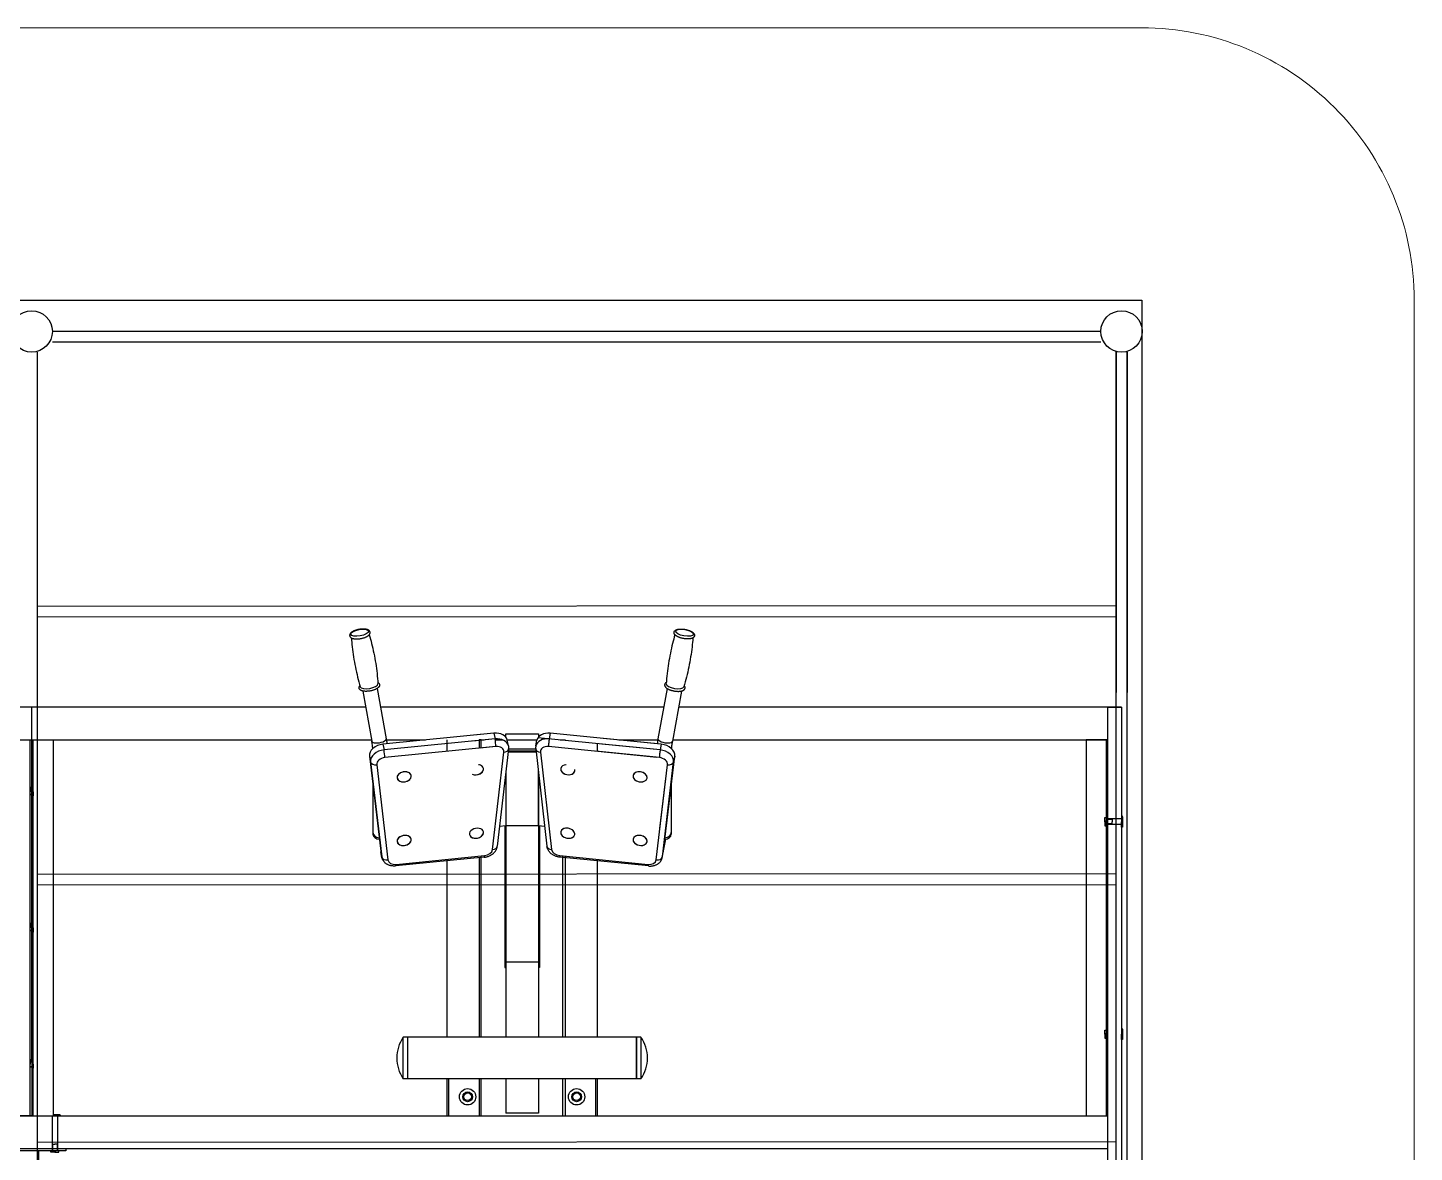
# Model space of a CAD drawing. Header units: millimetres. Extents: x -3908 to 2633, y -3782 to 2670.
# Drawn here: x 89 to 2633, y 606 to 2670 of the extents above; entities that cross this region are included whole.
import ezdxf

# ---------------------------------------------------------------- set-up
doc = ezdxf.new("R2010")
doc.units = ezdxf.units.MM
doc.layers.add('DIKOM_ЗОНА', color=80, linetype='Continuous')
doc.layers.add('DIKOM_ОБЪЕКТ', color=7, linetype='Continuous')

msp = doc.modelspace()

# ---------------------------------------------------------------- linework, layer by layer
at = {"layer": 'DIKOM_ЗОНА', "color": 3, "lineweight": 15}
msp.add_lwpolyline([(-1941.2, 2670.2), (2133.1, 2670.2, -0.414214), (2633.1, 2170.2), (2633.1, -1943.6, -0.414214), (2133.1, -2443.6), (-1941.2, -2443.6, -0.414214), (-2441.2, -1943.6), (-2441.2, 2170.2, -0.414214)], format="xyb", close=True, dxfattribs=at)
at = {"layer": 'DIKOM_ОБЪЕКТ'}
for p, q in [((-1941.2, 2170.2), (2133.1, 2170.2)), ((2133.1, 2170.2), (2133.1, -1943.6)), ((2058, 2112.7), (134, 2112.7)), ((2058, 2092.7), (134, 2092.7)), ((105.8, 2074.7), (105.8, -1849.3)), ((2086, -1849.3), (2086, 2076)), ((2086, 2074.7), (2086, 1449.6)), ((2106, -1849.3), (2106, 2076)), ((2106, 2074.7), (2106, 1449.6)), ((105.8, 1608.6), (2086, 1609.6)), ((105.8, 1588.6), (2086, 1589.6)), ((703.6, 1452.6), (720.2, 1360.3)), ((729.9, 1457.3), (746.6, 1365)), ((1262, 1457.3), (1245.3, 1365)), ((1288.3, 1452.6), (1271.7, 1360.3)), ((96, 1422.7), (-86.9, 1422.7)), ((709, 1422.7), (96, 1422.7)), ((96, 1362.7), (96, 1422.7)), ((1255.7, 1422.7), (736.2, 1422.7)), ((2096, 1422.7), (1282.9, 1422.7)), ((2071, -1197.3), (2071, 1422.7)), ((2071, 1422.7), (2096, 1422.7)), ((2096, 1422.7), (2096, -1197.3)), ((944.2, 1375.1), (740.5, 1354.9)), ((944.2, 1375.1), (900.4, 1370.8)), ((944.2, 1375.1), (946.3, 1364.6)), ((966, 1374.2), (1026, 1374.2)), ((966, 1368), (966, 1374.2)), ((1026, 1374.2), (1026, 1368)), ((1047.7, 1375.1), (1045.7, 1364.6)), ((1243.9, 1355.6), (1047.7, 1375.1)), ((-92.9, 1362.7), (96, 1362.7)), ((93, 672.7), (93, 1362.7)), ((96, 1362.7), (719.8, 1362.7)), ((96, 772.7), (96, 1362.7)), ((96, 772.7), (96, 1362.7)), ((99, 672.7), (99, 1362.7)), ((136, 672.7), (136, 1362.7)), ((740.5, 1354.9), (742.6, 1344.4)), ((946.3, 1364.6), (742.6, 1344.4)), ((947.6, 1350.6), (744, 1330.3)), ((745.6, 1362.7), (818.5, 1362.7)), ((858, 1362.7), (858, 1341.7)), ((946.3, 1364.6), (905.8, 1360.6)), ((917, 1362.7), (926.2, 1362.7)), ((921, 1362.7), (917, 1362.7)), ((917, 1362.7), (917, 1347.5)), ((947.6, 1350.6), (919, 1347.7)), ((921, 1347.9), (921, 1362.7)), ((946.6, 1362.7), (960.9, 1362.7)), ((968.6, 1362.7), (1023.3, 1362.7)), ((970.8, 1351.8), (968.7, 1362.3)), ((1021.1, 1351.8), (1023.2, 1362.3)), ((1243, 1345), (1025, 1366.7)), ((1242.9, 1330.8), (1044.3, 1350.6)), ((1065.7, 1362.7), (1075, 1362.7)), ((1071, 1362.7), (1075, 1362.7)), ((1071, 1362.1), (1071, 1362.7)), ((1075, 1362.7), (1075, 1361.7)), ((1134, 1355.9), (1134, 1341.7)), ((1249.3, 1344.4), (1142.2, 1355)), ((1251.4, 1354.9), (1144.9, 1365.5)), ((1173.4, 1362.7), (1246.3, 1362.7)), ((1251.4, 1354.9), (1249.3, 1344.4)), ((1272.1, 1362.7), (2071, 1362.7)), ((2071, 1362.7), (2031, 1362.7)), ((2031, 1362.7), (2031, 672.7)), ((2068, 1362.7), (2068, 672.7)), ((2071, 1262.7), (2071, 1362.7)), ((715.8, 1333.3), (717.9, 1322.8)), ((715.8, 1333.3), (736.5, 1158.6)), ((941.8, 1161.7), (962.5, 1340.5)), ((971, 1346.4), (950.4, 1167.6)), ((1021.6, 1340.2), (970.3, 1340.2)), ((1021.4, 1342.3), (970.5, 1342.3)), ((1021.4, 1342.3), (970.5, 1342.3)), ((1021.4, 1342.3), (970.5, 1342.3)), ((1021, 1345.9), (970.9, 1345.9)), ((1020.9, 1346.4), (1041.5, 1167.6)), ((1029.5, 1340.5), (1050.1, 1161.7)), ((1247.9, 1330.3), (1131.5, 1341.9)), ((1260.4, 1200.5), (1276.1, 1333.3)), ((1276.1, 1333.3), (1274, 1322.8)), ((717.9, 1322.8), (738.6, 1148.1)), ((729.2, 1317.4), (749.8, 1142.6)), ((966, 1303.1), (966, 1205.8)), ((966.4, 1306.7), (966.4, 1205.9)), ((1025.5, 1306.7), (1025.5, 1205.9)), ((1025.9, 1303.1), (1025.9, 1205.8)), ((1242.1, 1142.6), (1262.7, 1317.4)), ((1248.9, 1200), (1262.7, 1317.4)), ((1253.4, 1148.1), (1274, 1322.8)), ((1259.6, 1201), (1274, 1322.8)), ((93, 1276.9), (93, 1267.7)), ((93.6, 1272.7), (99, 1272.7)), ((99, 1267.7), (99, 1275.3)), ((722.2, 1279.5), (722.2, 1192.6)), ((1255.4, 1158.6), (1269.7, 1279.5)), ((1269.7, 1279.5), (1269.7, 1192.6)), ((93, 1271.8), (99, 1271.8)), ((93, 1258.4), (93, 1267.7)), ((93, 1263.5), (99, 1263.5)), ((93.6, 1262.7), (99, 1262.7)), ((99, 1267.7), (99, 1260.1)), ((2098, 1222.7), (2096, 1222.7)), ((2096, 1222.7), (2096, 1212.7)), ((2098, 1212.7), (2098, 1222.7)), ((2098, 1221.9), (2098, 1212.7)), ((954.6, 1204.7), (966, 1205.8)), ((964, 1205.6), (964, 944.9)), ((966, 1205.8), (966, 816.9)), ((966.4, 1205.9), (1025.5, 1205.9)), ((1025.9, 1205.8), (1037.3, 1204.7)), ((1026, 1205.8), (1026, 816.9)), ((1028, 1205.6), (1028, 944.9)), ((2065.5, 1212.7), (2065.5, 1220.3)), ((2065.5, 1220.3), (2068, 1220.3)), ((2065.5, 1212.7), (2065.5, 1219.9)), ((2068, 1213.1), (2065.5, 1214)), ((2065.5, 1212.7), (2065.5, 1205.1)), ((2065.5, 1212.7), (2065.5, 1205.4)), ((2065.5, 1212.2), (2068, 1211.3)), ((2065.5, 1205.1), (2068, 1205.1)), ((2068, 1220.3), (2068, 1212.7)), ((2096, 1217.7), (2068, 1217.7)), ((2079, 1216.8), (2068, 1216.8)), ((2068, 1205.1), (2068, 1212.7)), ((2079, 1208.5), (2068, 1208.5)), ((2096, 1207.7), (2068, 1207.7)), ((2079, 1217.7), (2079, 1212.7)), ((2079, 1207.7), (2079, 1212.7)), ((2096, 1202.7), (2096, 1212.7)), ((2098, 1202.7), (2096, 1202.7)), ((2098, 1203.4), (2098, 1212.7)), ((2098, 1212.7), (2098, 1202.7)), ((722.2, 1192.6), (722.2, 1189.8)), ((1253.2, 1147.1), (1259.9, 1180.6)), ((1257.8, 1180.4), (1258, 1180.4)), ((1269.7, 1192.6), (1269.7, 1189.8)), ((738.7, 1147.1), (736.6, 1157.6)), ((926.6, 1147.6), (764.2, 1131.4)), ((764.6, 1134.4), (927, 1150.5)), ((917, 1146.6), (917, 816.9)), ((921, 816.9), (921, 1149.9)), ((1064.9, 1150.5), (1227.3, 1134.4)), ((1227.7, 1131.4), (1065.3, 1147.6)), ((1071, 816.9), (1071, 1149.9)), ((1075, 1149.5), (1075, 816.9)), ((858, 1143.7), (858, 816.9)), ((1134, 1143.7), (1134, 816.9)), ((105.8, 1116.6), (2086, 1117.6)), ((105.8, 1096.6), (2086, 1097.6)), ((93, 1026.9), (93, 1017.7)), ((93, 1021.8), (99, 1021.8)), ((93.6, 1022.7), (99, 1022.7)), ((99, 1017.7), (99, 1025.3)), ((93, 1008.4), (93, 1017.7)), ((93, 1013.5), (99, 1013.5)), ((93.6, 1012.7), (99, 1012.7)), ((99, 1017.7), (99, 1010.1)), ((964, 950.8), (966, 950.8)), ((964, 944.9), (966, 944.9)), ((1026, 954.9), (966, 954.9)), ((1028, 950.8), (1026, 950.8)), ((1028, 944.9), (1026, 944.9)), ((1214, 816.9), (778, 816.9)), ((778, 740.9), (778, 816.9)), ((786, 740.9), (786, 816.9)), ((786, 740.9), (786, 815.3)), ((1206, 740.9), (1206, 816.9)), ((1206, 816.9), (1206, 740.9)), ((1214, 816.9), (1214, 740.9)), ((2065.5, 822.7), (2065.5, 830.3)), ((2065.5, 830.3), (2068, 830.3)), ((2065.5, 822.7), (2065.5, 829.9)), ((2068, 823.1), (2065.5, 824)), ((2065.5, 822.7), (2065.5, 815.1)), ((2065.5, 822.7), (2065.5, 815.4)), ((2065.5, 822.2), (2068, 821.3)), ((2065.5, 815.1), (2068, 815.1)), ((2068, 830.3), (2068, 822.7)), ((2068, 815.1), (2068, 822.7)), ((2098, 832.7), (2096, 832.7)), ((2096, 832.7), (2096, 822.7)), ((2096, 812.7), (2096, 822.7)), ((2098, 822.7), (2098, 832.7)), ((2098, 831.9), (2098, 822.7)), ((2098, 813.4), (2098, 822.7)), ((2098, 822.7), (2098, 812.7)), ((2098, 812.7), (2096, 812.7)), ((93, 776.9), (93, 767.7)), ((93, 771.8), (99, 771.8)), ((93, 758.4), (93, 767.7)), ((93, 763.5), (99, 763.5)), ((93.6, 772.7), (99, 772.7)), ((96, 772.7), (96, 672.7)), ((96, 772.7), (96, 672.7)), ((99, 767.7), (99, 775.3)), ((99, 767.7), (99, 760.1)), ((93.6, 762.7), (99, 762.7)), ((1214, 740.9), (778, 740.9)), ((858, 740.9), (858, 672.7)), ((861, 740.9), (861, 672.7)), ((917, 740.9), (917, 672.7)), ((921, 672.7), (921, 740.9)), ((966, 740.9), (966, 677.7)), ((1026, 740.9), (1026, 677.7)), ((1071, 672.7), (1071, 740.9)), ((1075, 740.9), (1075, 672.7)), ((1131, 672.7), (1131, 740.9)), ((1134, 740.9), (1134, 672.7)), ((8.9, 672.7), (96, 672.7)), ((96, 672.7), (56, 672.7)), ((96, 672.7), (2071, 672.7)), ((96, 672.7), (136, 672.7)), ((128.5, 672.7), (138.5, 672.7)), ((133.5, 672.7), (133.5, 608.7)), ((136, 674.7), (138.5, 674.7)), ((138.5, 674.7), (136, 674.7)), ((147.7, 674.7), (138.5, 674.7)), ((138.5, 674.7), (148.5, 674.7)), ((148.5, 672.7), (138.5, 672.7)), ((143.5, 672.7), (143.5, 608.7)), ((148.5, 674.7), (148.5, 672.7)), ((861, 672.7), (1131, 672.7)), ((1026, 677.7), (966, 677.7)), ((-1879, 612.7), (96, 612.7)), ((33.5, 612.7), (158.5, 612.7)), ((96, 612.7), (2071, 612.7)), ((105.8, 624.6), (2086, 625.6)), ((133.5, 620.7), (138.5, 620.7)), ((134.3, 620.7), (134.3, 608.7)), ((143.5, 620.7), (138.5, 620.7)), ((142.6, 620.7), (142.6, 608.7)), ((158.5, 612.7), (158.5, 608.7)), ((158.5, 608.7), (33.5, 608.7)), ((108.5, 608.7), (108.5, -332)), ((130.9, 606.2), (130.9, 608.7)), ((130.9, 608.7), (138.5, 608.7)), ((138.5, 606.2), (130.9, 606.2)), ((138.5, 606.2), (131.2, 606.2)), ((138, 606.2), (137.1, 608.7)), ((146.1, 608.7), (138.5, 608.7)), ((138.5, 606.2), (146.1, 606.2)), ((138.5, 606.2), (145.7, 606.2)), ((138.9, 608.7), (139.8, 606.2)), ((146.1, 606.2), (146.1, 608.7))]:
    msp.add_line(p, q, dxfattribs=at)
for centre, radius in [((96, 2112.7), 38), ((96, 2112.7), 38), ((2096, 2112.7), 38), ((896, 707.7), 15), ((896, 707.7), 9), ((896, 707.7), 7), ((1096, 707.7), 15), ((1096, 707.7), 9), ((1096, 707.7), 7)]:
    msp.add_circle(centre, radius, dxfattribs=at)
for centre, radius, start, end in [((93.6, 1273.3), 0.6, 180, 270), ((93.6, 1262.1), 0.6, 90, 180), ((93.6, 1023.3), 0.6, 180, 270), ((93.6, 1012.1), 0.6, 90, 180), ((832.1, 778.9), 66.2, 144.9489, 180), ((1159.8, 778.9), 66.2, 0, 35.0511), ((93.6, 773.3), 0.6, 180, 270), ((832.1, 778.9), 66.2, 180, 215.0511), ((1159.8, 778.9), 66.2, 324.9489, 0), ((93.6, 762.1), 0.6, 90, 180), ((131.6, 677.7), 3.24, 119.1339, 119.134)]:
    msp.add_arc(centre, radius, start, end, dxfattribs=at)
for centre, major_axis in [((697.9, 1559.6), (-16.2, -2.9)), ((1294, 1559.6), (-16.2, 2.9))]:
    msp.add_ellipse(centre, major_axis=major_axis, ratio=0.365776, dxfattribs=at)
for centre, major_axis, ratio, start_param, end_param in [((715.2, 1463.4), (-16.2, -2.9), 0.365776, 0.03941, 3.102183), ((1276.7, 1463.4), (-16.2, 2.9), 0.365776, 0.03941, 3.102183), ((944.2, 1357.5), (24.5, 4.9), 0.700225, 0, 1.432511), ((1047.7, 1357.5), (-24.5, 4.9), 0.700225, -1.432511, 0), ((740.5, 1337.2), (-24.5, -4.9), 0.700225, -1.709081, -0.055144), ((733.4, 1362.6), (-13.2, -2.4), 0.365776, 0, 3.141593), ((946.3, 1347), (24.5, 4.9), 0.700225, 0, 1.432511), ((946.3, 1357.6), (-0.99, 9.95), 0.09841, -2.361084, -0.790288), ((947.6, 1340), (14.7, 2.9), 0.700225, -0.221426, 1.432511), ((1045.7, 1347), (-24.5, 4.9), 0.700225, -1.432511, 0), ((1044.3, 1340), (-14.7, 2.9), 0.700225, -1.432511, 0.221426), ((1045.7, 1357.6), (-0.99, -9.95), 0.09841, -2.351305, -0.780508), ((1258.5, 1362.6), (-13.2, 2.4), 0.365776, 0, 3.141593), ((1251.4, 1337.2), (24.5, -4.9), 0.700225, 0.055144, 1.709081), ((742.6, 1326.7), (-24.5, -4.9), 0.700225, -1.709081, -0.055144), ((744, 1319.7), (-14.7, -2.9), 0.700225, -1.709081, -0.055144), ((742.6, 1337.3), (-0.99, 9.95), 0.09841, -2.361084, -0.790288), ((961.1, 1347.6), (9.93, -1.15), 0.696492, -1.350513, 0), ((1030.9, 1347.6), (-9.93, -1.15), 0.696492, 0, 1.350513), ((1249.3, 1337.3), (-0.99, -9.95), 0.09841, -2.351305, -0.780508), ((1247.9, 1319.7), (14.7, -2.9), 0.700225, 0.055144, 1.709081), ((1249.3, 1326.7), (24.5, -4.9), 0.700225, 0.055144, 1.709081), ((727.8, 1324.4), (-9.93, -1.17), 0.712837, 0.056135, 1.626931), ((779.5, 1295), (-12.8, -2.5), 0.700225, -1.53391, 0), ((779.5, 1295), (12.8, 2.5), 0.700225, 0, 3.141593), ((779.5, 1295), (-12.8, -2.5), 0.700225, 3.141593, 4.749275), ((912.2, 1308.1), (12.8, 2.5), 0.700225, -2.336223, 0), ((912.2, 1308.1), (12.8, 2.5), 0.700225, -2.336223, -0.138285), ((912.2, 1308.1), (12.8, 2.5), 0.700225, 0, 1.118701), ((912.2, 1308.1), (12.8, 2.5), 0.700225, 0.505532, 1.118701), ((912.2, 1308.1), (12.8, 2.5), 0.700225, 0, 0.505532), ((912.2, 1308.1), (12.8, 2.5), 0.700225, -0.138285, 0), ((1079.7, 1308.1), (12.8, -2.5), 0.700225, 3.141593, 6.283185), ((1079.7, 1308.1), (-12.8, 2.5), 0.700225, 0, 3.141593), ((1079.7, 1308.1), (-12.8, 2.5), 0.700225, -1.185637, 0), ((1079.7, 1308.1), (12.8, -2.5), 0.700225, 1.941121, 3.141593), ((1079.7, 1308.1), (-12.8, 2.5), 0.700225, -1.200471, -1.185637), ((1079.7, 1308.1), (12.8, -2.5), 0.700225, 0.138285, 0.296717), ((1079.7, 1308.1), (-12.8, 2.5), 0.700225, -3.141593, -2.844875), ((1079.7, 1308.1), (12.8, -2.5), 0.700225, 0, 0.138285), ((1212.4, 1295), (12.8, -2.5), 0.700225, 0.138285, 3.141593), ((1212.4, 1295), (-12.8, 2.5), 0.700225, -1.233818, 0), ((1212.4, 1295), (-12.8, 2.5), 0.700225, 3.141593, 5.049368), ((1264.1, 1324.4), (9.93, -1.17), 0.712837, -1.626931, -0.056135), ((779.5, 1295), (-12.8, -2.5), 0.700225, 0, 3.141593), ((779.5, 1295), (12.8, 2.5), 0.700225, -3.141593, -0.138285), ((779.5, 1295), (12.8, 2.5), 0.700225, -0.138285, 0), ((1212.4, 1295), (-12.8, 2.5), 0.700225, 0, 3.141593), ((1212.4, 1295), (12.8, -2.5), 0.700225, 3.141593, 6.283185), ((1212.4, 1295), (12.8, -2.5), 0.700225, 0, 0.138285), ((912.2, 1191.5), (12.8, 2.5), 0.700225, 0, 3.141593), ((912.2, 1191.5), (12.8, 2.5), 0.700225, 0, 3.141593), ((966.4, 1203.7), (-3, 0), 0.707107, -1.570796, -1.43117), ((1025.5, 1203.7), (-3, 0), 0.707107, -1.710423, -1.570796), ((1079.7, 1191.5), (12.8, -2.5), 0.700225, 0.138285, 3.141593), ((1079.7, 1191.5), (-12.8, 2.5), 0.700225, -1.169723, 0), ((1079.7, 1191.5), (-12.8, 2.5), 0.700225, -3.141593, -1.169723), ((735.6, 1192.6), (-13.4, 0), 0.707107, 0, 1.41835), ((735.6, 1192.6), (-13.4, 0), 0.707107, 0, 1.41835), ((735.6, 1189.8), (-13.4, 0), 0.707107, 0, 1.443817), ((779.5, 1178.3), (-12.8, -2.5), 0.700225, -1.476371, 0), ((779.5, 1178.3), (12.8, 2.5), 0.700225, 0, 3.141593), ((779.5, 1178.3), (-12.8, -2.5), 0.700225, 0, 3.141593), ((779.5, 1178.3), (12.8, 2.5), 0.700225, -3.141593, -0.138285), ((779.5, 1178.3), (-12.8, -2.5), 0.700225, 3.141593, 4.806814), ((779.5, 1178.3), (12.8, 2.5), 0.700225, -0.138285, 0), ((912.2, 1191.5), (12.8, 2.5), 0.700225, -3.141593, -0.138285), ((912.2, 1191.5), (12.8, 2.5), 0.700225, 3.141593, 4.234036), ((912.2, 1191.5), (12.8, 2.5), 0.700225, -2.04915, 0), ((912.2, 1191.5), (12.8, 2.5), 0.700225, -0.138285, 0), ((1079.7, 1191.5), (-12.8, 2.5), 0.700225, 0, 3.141593), ((1079.7, 1191.5), (12.8, -2.5), 0.700225, 3.141593, 6.283185), ((1079.7, 1191.5), (12.8, -2.5), 0.700225, 0, 0.138285), ((1212.4, 1178.3), (-12.8, 2.5), 0.700225, 0, 3.141593), ((1212.4, 1178.3), (12.8, -2.5), 0.700225, 3.141593, 6.283185), ((1212.4, 1178.3), (12.8, -2.5), 0.700225, 0.138285, 3.141593), ((1212.4, 1178.3), (-12.8, 2.5), 0.700225, -1.37916, 0), ((1212.4, 1178.3), (-12.8, 2.5), 0.700225, 3.141593, 4.904025), ((1212.4, 1178.3), (12.8, -2.5), 0.700225, 0, 0.138285), ((1256.3, 1189.8), (13.4, 0), 0.707107, -1.507864, -1.458924), ((1256.3, 1192.6), (13.4, 0), 0.707107, -1.482711, -1.458924), ((1256.3, 1192.6), (13.4, 0), 0.707107, -1.458924, -1.41835), ((1256.3, 1189.8), (13.4, 0), 0.707107, -1.443817, 0), ((1256.3, 1192.6), (-13.4, 0), 0.707107, 1.723243, 3.141593), ((1256.3, 1192.6), (13.4, 0), 0.707107, -1.41835, 0), ((761.1, 1162.5), (-24.5, -4.9), 0.700225, -0.055144, 0), ((748.4, 1149.6), (-9.93, -1.17), 0.712837, 0.056135, 1.626931), ((925.6, 1157.5), (0.99, -9.95), 0.09841, 0, 0.780508), ((927, 1161.1), (14.7, 2.9), 0.700225, -1.709081, -0.221426), ((940.4, 1168.7), (9.93, -1.15), 0.696492, -1.350513, 0), ((1051.5, 1168.7), (-9.93, -1.15), 0.696492, 0, 1.350513), ((1064.9, 1161.1), (-14.7, 2.9), 0.700225, 0.221426, 1.709081), ((1066.3, 1157.5), (0.99, 9.95), 0.09841, 2.361084, 3.141593), ((1243.5, 1149.6), (9.93, -1.17), 0.712837, -1.626931, -0.056135), ((1230.8, 1162.5), (24.5, -4.9), 0.700225, 0, 0.055144), ((764.6, 1145), (-14.7, -2.9), 0.700225, -0.055144, 1.432511), ((763.2, 1141.4), (0.99, -9.95), 0.09841, 0, 0.780508), ((1227.3, 1145), (14.7, -2.9), 0.700225, -1.432511, 0.055144), ((1228.7, 1141.4), (0.99, 9.95), 0.09841, 2.361084, 3.141593)]:
    msp.add_ellipse(centre, major_axis=major_axis, ratio=ratio, start_param=start_param, end_param=end_param, dxfattribs=at)
for points, knots in [([(696, 1565.5), (696.7, 1565.7), (698.1, 1565.9), (700.3, 1566.2), (702.3, 1566.4), (704.3, 1566.4), (706.1, 1566.4), (707.8, 1566.3), (709.4, 1566.1), (710.8, 1565.8), (712, 1565.4), (713, 1565), (713.9, 1564.6), (714.7, 1564.1), (715.3, 1563.6), (715.8, 1563.1), (716.2, 1562.6), (716.5, 1562.1), (716.7, 1561.6), (716.9, 1561.1), (717, 1560.6), (717.1, 1560), (717.1, 1559.5), (717, 1558.9), (716.9, 1558.4), (716.7, 1557.8), (716.4, 1557.2), (716, 1556.6), (715.6, 1556), (715, 1555.3), (714.2, 1554.7), (713.3, 1554), (712.2, 1553.2), (711, 1552.5), (709.5, 1551.8), (708, 1551.1), (706.2, 1550.5), (704.3, 1549.9), (702.3, 1549.4), (700.2, 1549), (698.1, 1548.6), (696, 1548.3), (693.9, 1548.2), (692, 1548.2), (690.2, 1548.2), (688.5, 1548.4), (687, 1548.6), (685.6, 1548.9), (684.4, 1549.2), (683.4, 1549.6), (682.5, 1550.1), (681.8, 1550.6), (681.2, 1551), (680.8, 1551.5), (680.4, 1552), (680.1, 1552.6), (679.8, 1553.1), (679.7, 1553.6), (679.6, 1554.1), (679.5, 1554.7), (679.5, 1555.2), (679.6, 1555.8), (679.8, 1556.3), (680, 1556.9), (680.3, 1557.5), (680.7, 1558.1), (681.2, 1558.7), (681.8, 1559.4), (682.6, 1560), (683.5, 1560.8), (684.6, 1561.5), (685.9, 1562.2), (687.3, 1562.9), (689, 1563.6), (690.7, 1564.2), (692.6, 1564.8), (694.4, 1565.2), (695.5, 1565.5), (696, 1565.5)], [0, 0, 0, 0, 1.507124, 3.00653, 4.47647, 5.917533, 7.328188, 8.7047, 10.040472, 11.325486, 12.545746, 13.685118, 14.729373, 15.673041, 16.521288, 17.287626, 17.988377, 18.639513, 19.255201, 19.847701, 20.427907, 21.004995, 21.588544, 22.188225, 22.813646, 23.476011, 24.187538, 24.961249, 25.810151, 26.744857, 27.766672, 28.881511, 30.076285, 31.337691, 32.652906, 34.011409, 35.405824, 36.831544, 38.286075, 39.768431, 41.281142, 42.775057, 44.239776, 45.675476, 47.080295, 48.449954, 49.777425, 51.051903, 52.258762, 53.381693, 54.407699, 55.333363, 56.165616, 56.918814, 57.609457, 58.253195, 58.863887, 59.453603, 60.032333, 60.609894, 61.195876, 61.799276, 62.430521, 63.100894, 63.822751, 64.609215, 65.473031, 66.424118, 67.452041, 68.581479, 69.78872, 71.060307, 72.383583, 73.748693, 75.148787, 76.579585, 78.038988, 79, 79, 79, 79]), ([(715.5, 1556), (717.1, 1550.7), (720.1, 1539.4), (724, 1521.8), (727.4, 1503.4), (729.9, 1484.8), (731.1, 1472.3), (731.5, 1466.1)], [0, 0, 0, 0, 1.44188, 3.08141, 4.72094, 6.36047, 8, 8, 8, 8]), ([(1276.4, 1556), (1274.9, 1550.7), (1271.8, 1539.4), (1267.9, 1521.8), (1264.5, 1503.4), (1262, 1484.8), (1260.9, 1472.3), (1260.4, 1466.1)], [0, 0, 0, 0, 1.44188, 3.08141, 4.72094, 6.36047, 8, 8, 8, 8]), ([(1304.9, 1562.7), (1304.7, 1562.8), (1303.9, 1563.2), (1302.6, 1563.7), (1300.8, 1564.3), (1298.9, 1564.9), (1296.9, 1565.4), (1294.8, 1565.8), (1292.6, 1566.1), (1290.5, 1566.3), (1288.5, 1566.4), (1286.6, 1566.4), (1284.8, 1566.3), (1283.2, 1566.2), (1281.7, 1565.9), (1280.5, 1565.6), (1279.3, 1565.2), (1278.4, 1564.8), (1277.6, 1564.3), (1276.9, 1563.9), (1276.3, 1563.4), (1275.9, 1562.9), (1275.6, 1562.4), (1275.3, 1561.9), (1275.1, 1561.3), (1274.9, 1560.8), (1274.8, 1560.3), (1274.8, 1559.7), (1274.9, 1559.2), (1275, 1558.6), (1275.1, 1558.1), (1275.4, 1557.5), (1275.7, 1556.9), (1276.1, 1556.3), (1276.7, 1555.6), (1277.3, 1555), (1278.1, 1554.3), (1279.1, 1553.6), (1280.3, 1552.9), (1281.6, 1552.2), (1283.2, 1551.5), (1284.8, 1550.8), (1286.7, 1550.2), (1288.6, 1549.6), (1290.6, 1549.2), (1292.8, 1548.8), (1294.9, 1548.5), (1297, 1548.3), (1299, 1548.2), (1300.8, 1548.2), (1302.6, 1548.3), (1304.2, 1548.5), (1305.7, 1548.7), (1306.9, 1549.1), (1308, 1549.4), (1309, 1549.9), (1309.8, 1550.3), (1310.4, 1550.8), (1310.9, 1551.3), (1311.4, 1551.8), (1311.7, 1552.3), (1312, 1552.8), (1312.2, 1553.3), (1312.3, 1553.9), (1312.4, 1554.4), (1312.4, 1554.9), (1312.3, 1555.5), (1312.2, 1556), (1312, 1556.6), (1311.8, 1557.2), (1311.4, 1557.8), (1311, 1558.4), (1310.4, 1559), (1309.8, 1559.7), (1309, 1560.4), (1308, 1561), (1306.9, 1561.7), (1305.8, 1562.3), (1305.1, 1562.6), (1304.9, 1562.7)], [0, 0, 0, 0, 0.674043, 1.97028, 3.394338, 4.848913, 6.332277, 7.844623, 9.37741, 10.878715, 12.351338, 13.794144, 15.204399, 16.57685, 17.902978, 19.170429, 20.357799, 21.460604, 22.462739, 23.3648, 24.176947, 24.914939, 25.595464, 26.233797, 26.843126, 27.434966, 28.019786, 28.606543, 29.204981, 29.825104, 30.477283, 31.173406, 31.926378, 32.749584, 33.655098, 34.651381, 35.696754, 36.868272, 38.114128, 39.420701, 40.775924, 42.170835, 43.59942, 45.058166, 46.545599, 48.062212, 49.590418, 51.088138, 52.556653, 53.99509, 55.400412, 56.766942, 58.085647, 59.34363, 60.524851, 61.612358, 62.599801, 63.487994, 64.288363, 65.017056, 65.690591, 66.323955, 66.930204, 67.520537, 68.104777, 68.692717, 69.293761, 69.917651, 70.575365, 71.278873, 72.041182, 72.875523, 73.793771, 74.803343, 75.816912, 76.961527, 78.147329, 79.455266, 80, 80, 80, 80]), ([(682.6, 1550.1), (683, 1544.6), (684.2, 1532.9), (686.6, 1515.1), (689.9, 1496.6), (694, 1478.3), (697.3, 1466.2), (699.1, 1460.3)], [0, 0, 0, 0, 1.44188, 3.08141, 4.72094, 6.36047, 8, 8, 8, 8]), ([(1309.3, 1550.1), (1308.9, 1544.6), (1307.8, 1532.9), (1305.3, 1515.1), (1302, 1496.6), (1297.9, 1478.3), (1294.6, 1466.2), (1292.9, 1460.3)], [0, 0, 0, 0, 1.44188, 3.08141, 4.72094, 6.36047, 8, 8, 8, 8]), ([(731.3, 1468.4), (731.6, 1468.2), (732, 1467.9), (732.6, 1467.5), (733.1, 1467), (733.5, 1466.5), (733.8, 1466), (734.1, 1465.4), (734.3, 1464.9), (734.4, 1464.4), (734.4, 1463.9), (734.4, 1463.3), (734.4, 1462.8), (734.2, 1462.2), (734, 1461.6), (733.7, 1461.1), (733.4, 1460.4), (732.9, 1459.8), (732.3, 1459.2), (731.6, 1458.5), (730.7, 1457.8), (729.6, 1457.1), (728.3, 1456.4), (726.9, 1455.6), (725.3, 1455), (723.5, 1454.3), (721.7, 1453.7), (719.7, 1453.2), (717.6, 1452.8), (715.4, 1452.4), (713.3, 1452.2), (711.3, 1452), (709.3, 1452), (707.5, 1452), (705.8, 1452.2), (704.3, 1452.4), (702.9, 1452.7), (701.8, 1453.1), (700.7, 1453.5), (699.9, 1453.9), (699.2, 1454.4), (698.6, 1454.9), (698.1, 1455.4), (697.7, 1455.9), (697.4, 1456.4), (697.2, 1456.9), (697, 1457.4), (696.9, 1457.9), (696.9, 1458.5), (696.9, 1459), (697, 1459.6), (697.1, 1460.1), (697.3, 1460.7), (697.6, 1461.3), (698, 1461.9), (698.3, 1462.2), (698.4, 1462.4)], [0, 0, 0, 0, 0.999558, 1.95594, 2.81997, 3.610054, 4.344197, 5.038373, 5.706406, 6.360577, 7.011231, 7.669171, 8.345301, 9.05045, 9.797254, 10.599487, 11.471831, 12.428951, 13.482814, 14.634891, 15.89185, 17.238934, 18.661144, 20.144024, 21.675709, 23.247885, 24.855356, 26.495312, 28.166639, 29.872191, 31.556551, 33.207993, 34.826716, 36.410623, 37.954886, 39.451584, 40.888532, 42.249242, 43.515326, 44.672127, 45.715796, 46.654144, 47.50336, 48.282046, 49.007848, 49.696392, 50.361285, 51.013792, 51.66498, 52.325664, 53.005986, 53.717702, 54.473535, 55.287414, 56.174137, 57, 57, 57, 57]), ([(1260.6, 1468.4), (1260.5, 1468.3), (1260.1, 1468.1), (1259.6, 1467.7), (1259, 1467.2), (1258.6, 1466.7), (1258.2, 1466.2), (1257.9, 1465.7), (1257.7, 1465.2), (1257.6, 1464.6), (1257.5, 1464.1), (1257.5, 1463.6), (1257.5, 1463), (1257.6, 1462.5), (1257.8, 1461.9), (1258, 1461.3), (1258.4, 1460.7), (1258.8, 1460.1), (1259.3, 1459.5), (1260, 1458.8), (1260.8, 1458.1), (1261.8, 1457.4), (1263, 1456.7), (1264.3, 1456), (1265.8, 1455.3), (1267.5, 1454.6), (1269.3, 1454), (1271.3, 1453.5), (1273.3, 1453), (1275.4, 1452.6), (1277.5, 1452.3), (1279.6, 1452.1), (1281.6, 1452), (1283.5, 1452), (1285.3, 1452.1), (1286.9, 1452.3), (1288.3, 1452.5), (1289.6, 1452.9), (1290.7, 1453.3), (1291.6, 1453.7), (1292.4, 1454.2), (1293.1, 1454.6), (1293.6, 1455.1), (1294, 1455.6), (1294.4, 1456.1), (1294.6, 1456.6), (1294.8, 1457.2), (1295, 1457.7), (1295, 1458.2), (1295, 1458.8), (1295, 1459.3), (1294.9, 1459.9), (1294.7, 1460.4), (1294.4, 1461), (1294.1, 1461.6), (1293.8, 1462.1), (1293.6, 1462.3), (1293.5, 1462.4)], [0, 0, 0, 0, 0.534636, 1.556581, 2.476663, 3.312733, 4.083701, 4.806867, 5.497177, 6.167673, 6.830215, 7.494952, 8.172922, 8.87546, 9.614314, 10.402951, 11.255993, 12.188603, 13.214461, 14.343149, 15.527453, 16.854665, 18.266096, 19.746313, 21.281645, 22.86194, 24.480383, 26.132997, 27.81811, 29.53628, 31.267586, 32.964353, 34.628034, 36.257638, 37.849728, 39.39787, 40.891831, 42.317, 43.655206, 44.887242, 46.005916, 47.01215, 47.918888, 48.744425, 49.507473, 50.225011, 50.91183, 51.580619, 52.242504, 52.908581, 53.589504, 54.296309, 55.041433, 55.838438, 56.702057, 57.647283, 58, 58, 58, 58]), ([(722, 1347.1), (721.9, 1347.8), (721.7, 1349.9), (721.3, 1353.4), (720.8, 1357), (720.4, 1359.4), (720.2, 1360.3)], [0, 0, 0, 0, 1.343781, 3.505707, 5.667634, 7, 7, 7, 7]), ([(746.6, 1365), (746.7, 1364.2), (747.1, 1362.4), (747.6, 1359.2), (747.9, 1357), (748, 1355.6)], [0, 0, 0, 0, 1.567171, 3.419282, 6, 6, 6, 6]), ([(970.8, 1351.8), (970.9, 1351.2), (971, 1350.3), (971.1, 1348.9), (971.1, 1347.7), (971.1, 1346.9), (971, 1346.4)], [0, 0, 0, 0, 2.34386, 3.74386, 5.14386, 7, 7, 7, 7]), ([(1021.1, 1351.8), (1021, 1351.2), (1020.9, 1350.3), (1020.8, 1348.9), (1020.8, 1347.7), (1020.9, 1346.9), (1020.9, 1346.4)], [0, 0, 0, 0, 2.34386, 3.74386, 5.14386, 7, 7, 7, 7]), ([(1245.3, 1365), (1245.2, 1364.2), (1244.9, 1362.4), (1244.4, 1359.2), (1244.1, 1357), (1243.9, 1355.6)], [0, 0, 0, 0, 1.567171, 3.419282, 6, 6, 6, 6]), ([(1271.7, 1360.3), (1271.5, 1359.3), (1271.2, 1357.1), (1270.6, 1353.6), (1270.2, 1350.2), (1270, 1348), (1270, 1347.1)], [0, 0, 0, 0, 1.395526, 3.256227, 5.418152, 7, 7, 7, 7]), ([(764.2, 1131.4), (763.2, 1131.3), (761.4, 1131.2), (758.7, 1131.4), (756.2, 1131.7), (753.8, 1132.2), (751.5, 1132.9), (749.4, 1133.8), (747.5, 1134.9), (745.7, 1136.1), (744.1, 1137.5), (742.6, 1139), (741.4, 1140.6), (740.4, 1142.3), (739.6, 1144.1), (739, 1145.7), (738.8, 1146.7), (738.7, 1147.1)], [0, 0, 0, 0, 1.55145, 2.906697, 4.235567, 5.540645, 6.822954, 8.082375, 9.318143, 10.529462, 11.716061, 12.878544, 14.018841, 15.140143, 16.24666, 17.342331, 18, 18, 18, 18]), ([(926.6, 1147.6), (927, 1147.6), (928, 1147.7), (929.9, 1148), (932.3, 1148.6), (934.8, 1149.5), (937.2, 1150.5), (939.4, 1151.8), (941.5, 1153.1), (943.3, 1154.6), (945, 1156.2), (946.4, 1158), (947.7, 1159.8), (948.7, 1161.7), (949.5, 1163.6), (950.1, 1165.6), (950.3, 1166.9), (950.4, 1167.6)], [0, 0, 0, 0, 0.558267, 1.563147, 2.991285, 4.379387, 5.73531, 7.064171, 8.368927, 9.650898, 10.910177, 12.146089, 13.357768, 14.54477, 15.707619, 16.848085, 18, 18, 18, 18]), ([(1065.3, 1147.6), (1064.9, 1147.6), (1063.9, 1147.7), (1062, 1148), (1059.6, 1148.6), (1057.1, 1149.5), (1054.7, 1150.5), (1052.5, 1151.8), (1050.4, 1153.1), (1048.6, 1154.6), (1046.9, 1156.2), (1045.5, 1158), (1044.2, 1159.8), (1043.2, 1161.7), (1042.4, 1163.6), (1041.9, 1165.6), (1041.6, 1166.9), (1041.5, 1167.6)], [0, 0, 0, 0, 0.558267, 1.563147, 2.991285, 4.379387, 5.73531, 7.064171, 8.368927, 9.650898, 10.910177, 12.146089, 13.357768, 14.54477, 15.707619, 16.848085, 18, 18, 18, 18]), ([(1227.7, 1131.4), (1228.6, 1131.4), (1230.3, 1131.3), (1232.9, 1131.3), (1235.4, 1131.6), (1237.8, 1132.1), (1240.1, 1132.8), (1242.2, 1133.7), (1244.2, 1134.8), (1246, 1136), (1247.7, 1137.3), (1249.1, 1138.8), (1250.4, 1140.4), (1251.4, 1142.1), (1252.3, 1143.9), (1252.9, 1145.6), (1253.1, 1146.7), (1253.2, 1147.1)], [0, 0, 0, 0, 1.39035, 2.749024, 4.080891, 5.388728, 6.673731, 7.935902, 9.174533, 10.388762, 11.578178, 12.743353, 13.886117, 15.009584, 16.117454, 17.214053, 18, 18, 18, 18])]:
    msp.add_open_spline(points, degree=3, knots=knots, dxfattribs=at)

doc.saveas('drawing.dxf')
